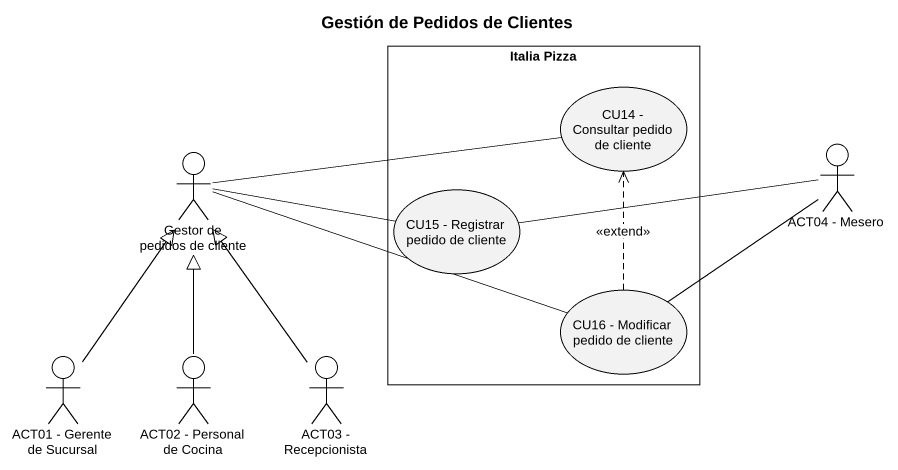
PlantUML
@startuml
title Gestión de Pedidos de Clientes
rectangle "Italia Pizza" as Italia_Pizza {
  usecase "CU14 - Consultar pedido de cliente" as CU14_Consultar_pedido_de
  usecase "CU15 - Registrar pedido de cliente" as CU15_Registrar_pedido_de
  usecase "CU16 - Modificar pedido de cliente" as CU16_Modificar_pedido_de
}
actor "Gestor de pedidos de cliente" as Gestor_de_pedidos_de_cliente
actor "ACT04 - Mesero" as ACT04_Mesero
actor "ACT01 - Gerente de Sucursal" as ACT01_Gerente_de_Sucursal
actor "ACT02 - Personal de Cocina" as ACT02_Personal_de_Cocina
actor "ACT03 - Recepcionista" as ACT03_Recepcionista
Gestor_de_pedidos_de_cliente -right- CU14_Consultar_pedido_de
Gestor_de_pedidos_de_cliente -right- CU15_Registrar_pedido_de
Gestor_de_pedidos_de_cliente -right- CU16_Modificar_pedido_de
CU15_Registrar_pedido_de -right- ACT04_Mesero
CU16_Modificar_pedido_de .up.> CU14_Consultar_pedido_de : <<extend>>
CU16_Modificar_pedido_de -up- ACT04_Mesero
ACT01_Gerente_de_Sucursal -up-|> Gestor_de_pedidos_de_cliente
ACT02_Personal_de_Cocina -up-|> Gestor_de_pedidos_de_cliente
ACT03_Recepcionista -up-|> Gestor_de_pedidos_de_cliente
@enduml
